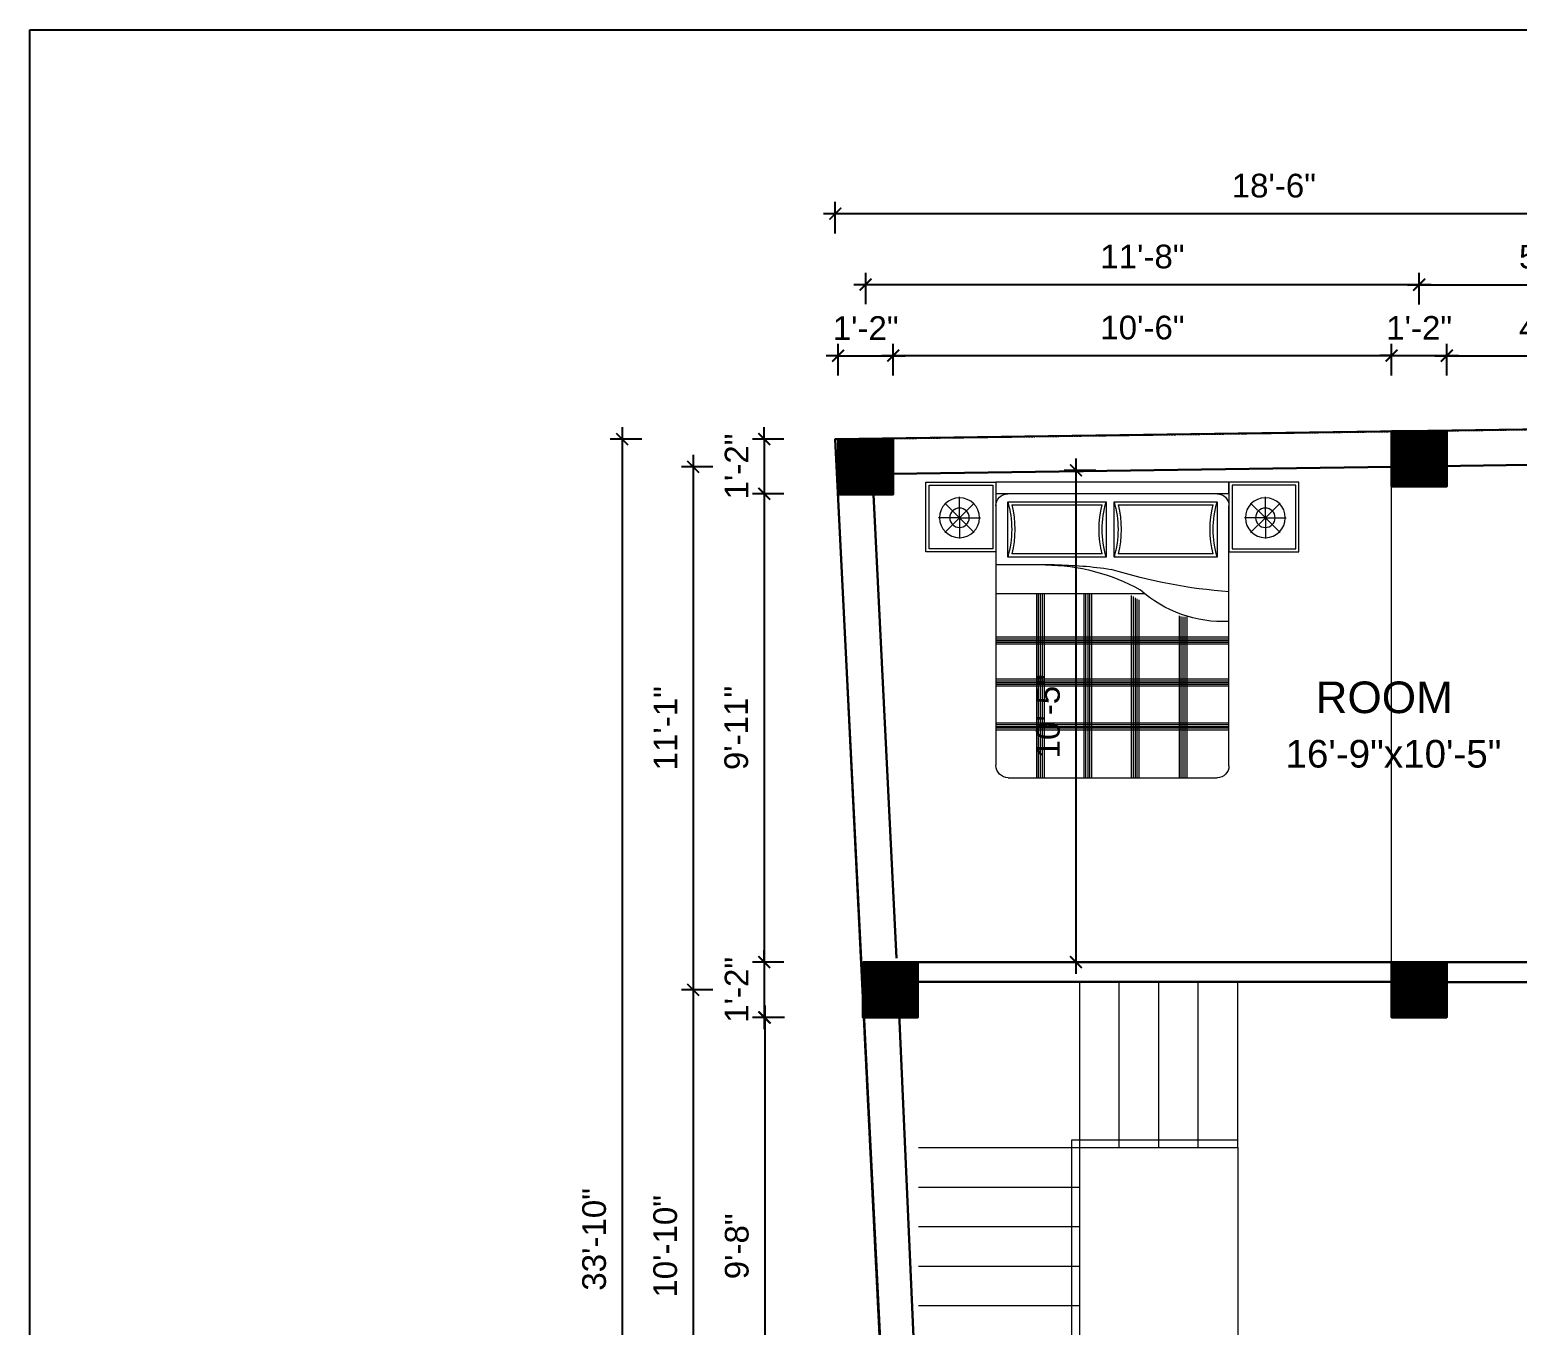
# Model space of a CAD drawing. Header units: inches. Extents: x -6683 to 26091, y -5972 to 4741.
# Drawn here: x 18996.9 to 19373.7, y -2946.9 to -2618.6 of the extents above; entities that cross this region are included whole.
import ezdxf

# ---------------------------------------------------------------- set-up
doc = ezdxf.new("R2010")
doc.units = ezdxf.units.IN
doc.header["$MEASUREMENT"] = 0
doc.linetypes.add('HIDDEN', pattern=[0.375, 0.25, -0.125])
for name, color, linetype, lineweight in [('A-FURN', 9, 'Continuous', 5), ('Dimension-0.13', 114, 'Continuous', 13), ('Door', 205, 'Continuous', 13), ('hatch-.09', 8, 'Continuous', 9), ('Label', 7, 'Continuous', 13), ('stair', 201, 'Continuous', 13), ('Text', 7, 'Continuous', 13), ('WALL', 12, 'Continuous', 30)]:
    doc.layers.add(name, color=color, linetype=linetype, lineweight=lineweight)
doc.layers.add('furniture', color=253, linetype='Continuous')
doc.styles.add('arial 1000', font='arial.ttf')
doc.styles.add('dim', font='arial.ttf', dxfattribs={"height": 7})
doc.styles.get("Standard").update_dxf_attribs({"font": 'arial.ttf'})
doc.dimstyles.new("1-8'", dxfattribs={"dimtxt": 6, "dimasz": 3, "dimexe": 3, "dimexo": 6, "dimgap": 4, "dimtad": 1, "dimdec": 0, "dimzin": 0, "dimdsep": 46, "dimlunit": 4, "dimtxsty": 'arial 1000', "dimblk": 'ARCHTICK', "dimcen": 8, "dimdle": 3, "dimclrt": 7, "dimazin": 0, "dimtfac": 1, "dimtdec": 0, "dimtix": 1, "dimtmove": 2, "dimatfit": 3, "dimfxl": 5, "dimfxlon": 1, "dimarcsym": 0})

# ---------------------------------------------------------------- blocks, each defined once
blk = doc.blocks.new('A$C3AED30AC')
at = {"layer": 'A-FURN', "color": 147, "linetype": 'ByBlock'}
for p, q in [((0, 1532.2), (0, 1982.2)), ((0, 1982.2), (450, 1982.2)), ((450, 1982.2), (1949.6, 1982.2)), ((450, 1982.2), (450, 1532.2)), ((450, 1906), (450, 1982.2)), ((1949.6, 1982.2), (1949.6, 1532.2)), ((2399.6, 1982.2), (1949.6, 1982.2)), ((2399.6, 1532.2), (2399.6, 1982.2)), ((450, 1906), (1949.6, 1906)), ((450, 155.2), (450, 1829.8)), ((1949.6, 1829.8), (1949.6, 159)), ((450, 1532.2), (0, 1532.2)), ((1949.6, 1532.2), (2399.6, 1532.2)), ((1869.6, 79), (526.2, 79))]:
    blk.add_line(p, q, dxfattribs=at)
at = {"layer": 'A-FURN', "color": 8}
for p, q in [((20, 1552.2), (20, 1962.2)), ((20, 1962.2), (430, 1962.2)), ((430, 1962.2), (430, 1552.2)), ((1969.6, 1962.2), (1969.6, 1552.2)), ((2379.6, 1962.2), (1969.6, 1962.2)), ((2379.6, 1552.2), (2379.6, 1962.2)), ((430, 1552.2), (20, 1552.2)), ((1969.6, 1552.2), (2379.6, 1552.2))]:
    blk.add_line(p, q, dxfattribs=at)
at = {"layer": 'A-FURN', "color": 5, "linetype": 'ByBlock'}
for p, q in [((216, 1752.2), (121, 1847.2)), ((216, 1752.2), (216, 1886.6)), ((216, 1752.2), (311.1, 1847.2)), ((526.2, 1855.2), (526.2, 1499.6)), ((1189.3, 1855.2), (526.2, 1855.2)), ((1189.3, 1499.6), (1189.3, 1855.2)), ((1873.4, 1855.2), (1240.1, 1855.2)), ((1240.1, 1855.2), (1240.1, 1499.6)), ((1873.4, 1499.6), (1873.4, 1855.2)), ((2183.6, 1752.2), (2088.5, 1847.2)), ((2183.6, 1752.2), (2183.6, 1886.6)), ((2183.6, 1752.2), (2278.6, 1847.2)), ((216, 1752.2), (81.7, 1752.2)), ((216, 1752.2), (121, 1657.2)), ((216, 1752.2), (216, 1752.2)), ((216, 1752.2), (216, 1752.2)), ((216, 1752.2), (216, 1752.2)), ((216, 1752.2), (350.4, 1752.2)), ((216, 1752.2), (216, 1617.8)), ((216, 1752.2), (311.1, 1657.2)), ((2183.6, 1752.2), (2049.2, 1752.2)), ((2183.6, 1752.2), (2088.5, 1657.2)), ((2183.6, 1752.2), (2317.9, 1752.2)), ((2183.6, 1752.2), (2183.6, 1752.2)), ((2183.6, 1752.2), (2183.6, 1752.2)), ((2183.6, 1752.2), (2183.6, 1752.2)), ((2183.6, 1752.2), (2278.6, 1657.2)), ((2183.6, 1752.2), (2183.6, 1617.8)), ((526.2, 1499.6), (1189.3, 1499.6)), ((1240.1, 1499.6), (1873.4, 1499.6)), ((1573.7, 1448.8), (1949.6, 1448.8)), ((996, 1263.6), (1949.6, 1263.6))]:
    blk.add_line(p, q, dxfattribs=at)
at = {"layer": 'A-FURN', "color": 9}
for p, q in [((1163.2, 1835.2), (552.3, 1835.2)), ((1847.3, 1835.2), (1266.2, 1835.2)), ((552.3, 1519.6), (1163.2, 1519.6)), ((1266.2, 1519.6), (1847.3, 1519.6))]:
    blk.add_line(p, q, dxfattribs=at)
at = {"layer": 'A-FURN', "color": 8, "linetype": 'Continuous'}
for p, q in [((1067, 1245.2), (1067, 79)), ((1079, 1252.8), (1079, 79)), ((1335, 1263.6), (1335, 79)), ((1347, 1263.6), (1347, 79)), ((1359, 1263.6), (1359, 79)), ((1372.1, 1263.6), (1372.1, 79)), ((1384.1, 1263.6), (1384.1, 79)), ((1639.9, 1263.6), (1639.9, 79)), ((1651.9, 1263.6), (1651.9, 79)), ((1663.9, 1263.6), (1663.9, 79)), ((1676.9, 1263.6), (1676.9, 79)), ((1688.9, 1263.6), (1688.9, 79)), ((1029.9, 1223.1), (1029.9, 79)), ((1041.9, 1230), (1041.9, 79)), ((1053.9, 1237.2), (1053.9, 79)), ((722, 1114.6), (722, 79)), ((734, 1114.6), (734, 79)), ((746, 1114.6), (746, 79)), ((759.1, 1117.1), (759.1, 79)), ((771.1, 1120.2), (771.1, 79)), ((450, 983.2), (1949.6, 983.2)), ((450, 971.2), (1949.6, 971.2)), ((450, 959.2), (1949.6, 959.2)), ((450, 949.8), (1949.6, 949.8)), ((450, 937.8), (1949.6, 937.8)), ((450, 713), (1949.6, 713)), ((450, 701), (1949.6, 701)), ((450, 689), (1949.6, 689)), ((450, 679.6), (1949.6, 679.6)), ((450, 667.6), (1949.6, 667.6)), ((450, 431.1), (1949.6, 431.1)), ((450, 419.1), (1949.6, 419.1)), ((450, 407.1), (1949.6, 407.1)), ((450, 397.7), (1949.6, 397.7)), ((450, 385.7), (1949.6, 385.7))]:
    blk.add_line(p, q, dxfattribs=at)
at = {"layer": 'A-FURN', "color": 5, "linetype": 'ByBlock'}
for centre, radius in [((216, 1752.2), 128.5), ((2183.6, 1752.2), 128.5), ((216, 1752.2), 62.8), ((2183.6, 1752.2), 62.8)]:
    blk.add_circle(centre, radius, dxfattribs=at)
at = {"layer": 'A-FURN', "color": 147, "linetype": 'ByBlock'}
for centre, radius, start, end in [((526.2, 1829.8), 76.2, 90, 180), ((1873.4, 1829.8), 76.2, 0, 90), ((526.2, 155.2), 76.2, 180, 270), ((1869.6, 159), 80, 270, 0)]:
    blk.add_arc(centre, radius, start, end, dxfattribs=at)
at = {"layer": 'A-FURN', "color": 5, "linetype": 'ByBlock'}
for centre, radius, start, end in [((-83.4, 1677.4), 635, 343.7398, 16.2602), ((1798.9, 1677.4), 635, 163.73979, 196.26021), ((630.5, 1677.4), 635, 343.7398, 16.2602), ((2483, 1677.4), 635, 163.73979, 196.26021), ((1638.5, 177.4), 1271.4, 90.35642, 119.03891), ((1572.9, -870.3), 2319.1, 89.98014, 99.03119), ((193.9, 4688.5), 3422.4, 274.28895, 287.24996), ((485.1, 1886.5), 802.9, 267.49694, 311.91323)]:
    blk.add_arc(centre, radius, start, end, dxfattribs=at)
at = {"layer": 'A-FURN', "color": 9}
for centre, start, end in [((-83.4, 1677.4), 346.05939, 13.94061), ((1798.9, 1677.4), 166.05939, 193.94061), ((630.5, 1677.4), 346.05939, 13.94061), ((2483, 1677.4), 166.05939, 193.94061)]:
    blk.add_arc(centre, 655, start, end, dxfattribs=at)
blk = doc.blocks.new('_ArchTick')
at = {"color": 0, "const_width": 0.15}
blk.add_lwpolyline([(-0.5, -0.5), (0.5, 0.5)], dxfattribs=at)
blk = doc.blocks.new('*D298')
at = {"layer": 'Defpoints', "color": 0, "transparency": 16777216}
for p in [(19215.65, -2701.21), (19201.65, -2722.35), (19215.65, -2722.35)]:
    blk.add_point(p, dxfattribs=at)
at = {"layer": 'Dimension-0.13', "color": 0, "lineweight": -2, "transparency": 16777216}
for p, q in [((19201.65, -2701.21), (19198.65, -2701.21)), ((19201.65, -2706.21), (19201.65, -2698.21)), ((19201.65, -2701.21), (19215.65, -2701.21)), ((19215.65, -2706.21), (19215.65, -2698.21)), ((19215.65, -2701.21), (19218.65, -2701.21))]:
    blk.add_line(p, q, dxfattribs=at)
at = {"layer": 'Dimension-0.13', "color": 0, "lineweight": -2, "transparency": 16777216, "xscale": 3, "yscale": 3, "zscale": 3}
blk.add_blockref('_ArchTick', (19201.65, -2701.21), dxfattribs=at)
at = {"layer": 'Dimension-0.13', "color": 0, "lineweight": -2, "transparency": 16777216, "xscale": 3, "yscale": 3, "zscale": 3, "rotation": 180}
blk.add_blockref('_ArchTick', (19215.65, -2701.21), dxfattribs=at)
at = {"layer": 'Dimension-0.13', "color": 7, "transparency": 16777216, "insert": (19208.65, -2694.2), "char_height": 6, "attachment_point": 5, "style": 'arial 1000'}
blk.add_mtext('1\'-2"', dxfattribs=at)
blk = doc.blocks.new('*D299')
at = {"layer": 'Defpoints', "color": 0, "transparency": 16777216}
for p in [(19348.85, -2683.18), (19208.65, -2722.35), (19348.85, -2720.36)]:
    blk.add_point(p, dxfattribs=at)
at = {"layer": 'Dimension-0.13', "color": 0, "lineweight": -2, "transparency": 16777216}
for p, q in [((19208.65, -2688.18), (19208.65, -2680.18)), ((19348.85, -2688.18), (19348.85, -2680.18)), ((19205.65, -2683.18), (19351.85, -2683.18))]:
    blk.add_line(p, q, dxfattribs=at)
at = {"layer": 'Dimension-0.13', "color": 0, "lineweight": -2, "transparency": 16777216, "xscale": 3, "yscale": 3, "zscale": 3, "rotation": 180}
blk.add_blockref('_ArchTick', (19208.65, -2683.18), dxfattribs=at)
at = {"layer": 'Dimension-0.13', "color": 0, "lineweight": -2, "transparency": 16777216, "xscale": 3, "yscale": 3, "zscale": 3}
blk.add_blockref('_ArchTick', (19348.85, -2683.18), dxfattribs=at)
at = {"layer": 'Dimension-0.13', "color": 7, "transparency": 16777216, "insert": (19278.75, -2676.11), "char_height": 6, "attachment_point": 5, "style": 'arial 1000'}
blk.add_mtext('11\'-8"', dxfattribs=at)
blk = doc.blocks.new('*D300')
at = {"layer": 'Defpoints', "color": 0, "transparency": 16777216}
for p in [(19423.11, -2665.21), (19423.11, -2719.21), (19200.96, -2722.35)]:
    blk.add_point(p, dxfattribs=at)
at = {"layer": 'Dimension-0.13', "color": 0, "lineweight": -2, "transparency": 16777216}
for p, q in [((19200.96, -2670.21), (19200.96, -2662.21)), ((19423.11, -2670.21), (19423.11, -2662.21)), ((19197.96, -2665.21), (19426.11, -2665.21))]:
    blk.add_line(p, q, dxfattribs=at)
at = {"layer": 'Dimension-0.13', "color": 0, "lineweight": -2, "transparency": 16777216, "xscale": 3, "yscale": 3, "zscale": 3, "rotation": 180}
blk.add_blockref('_ArchTick', (19200.96, -2665.21), dxfattribs=at)
at = {"layer": 'Dimension-0.13', "color": 0, "lineweight": -2, "transparency": 16777216, "xscale": 3, "yscale": 3, "zscale": 3}
blk.add_blockref('_ArchTick', (19423.11, -2665.21), dxfattribs=at)
at = {"layer": 'Dimension-0.13', "color": 7, "transparency": 16777216, "insert": (19312.03, -2658.15), "char_height": 6, "attachment_point": 5, "style": 'arial 1000'}
blk.add_mtext('18\'-6"', dxfattribs=at)
blk = doc.blocks.new('*D301')
at = {"layer": 'Defpoints', "color": 0, "transparency": 16777216}
for p in [(19200.96, -2722.35), (19182.96, -2736.19), (19201.65, -2736.19)]:
    blk.add_point(p, dxfattribs=at)
at = {"layer": 'Dimension-0.13', "color": 0, "lineweight": -2, "transparency": 16777216}
for p, q in [((19182.96, -2722.35), (19182.96, -2719.35)), ((19187.96, -2722.35), (19179.96, -2722.35)), ((19182.96, -2722.35), (19182.96, -2736.19)), ((19187.96, -2736.19), (19179.96, -2736.19)), ((19182.96, -2736.19), (19182.96, -2739.19))]:
    blk.add_line(p, q, dxfattribs=at)
at = {"layer": 'Dimension-0.13', "color": 0, "lineweight": -2, "transparency": 16777216, "xscale": 3, "yscale": 3, "zscale": 3}
for p, rotation in [((19182.96, -2722.35), 270), ((19182.96, -2736.19), 90)]:
    blk.add_blockref('_ArchTick', p, dxfattribs=dict(at, rotation=rotation))
at = {"layer": 'Dimension-0.13', "color": 7, "transparency": 16777216, "insert": (19175.95, -2729.27), "char_height": 6, "attachment_point": 5, "rotation": 90, "style": 'arial 1000'}
blk.add_mtext('1\'-2"', dxfattribs=at)
blk = doc.blocks.new('*D302')
at = {"layer": 'Defpoints', "color": 0, "transparency": 16777216}
for p in [(19201.65, -2729.35), (19164.96, -2861.86), (19207.89, -2861.86)]:
    blk.add_point(p, dxfattribs=at)
at = {"layer": 'Dimension-0.13', "color": 0, "lineweight": -2, "transparency": 16777216}
for p, q in [((19164.96, -2726.35), (19164.96, -2864.86)), ((19169.96, -2729.35), (19161.96, -2729.35)), ((19169.96, -2861.86), (19161.96, -2861.86))]:
    blk.add_line(p, q, dxfattribs=at)
at = {"layer": 'Dimension-0.13', "color": 0, "lineweight": -2, "transparency": 16777216, "xscale": 3, "yscale": 3, "zscale": 3}
for p, rotation in [((19164.96, -2729.35), 90), ((19164.96, -2861.86), 270)]:
    blk.add_blockref('_ArchTick', p, dxfattribs=dict(at, rotation=rotation))
at = {"layer": 'Dimension-0.13', "color": 7, "transparency": 16777216, "insert": (19157.95, -2795.6), "char_height": 6, "attachment_point": 5, "rotation": 90, "style": 'arial 1000'}
blk.add_mtext('11\'-1"', dxfattribs=at)
blk = doc.blocks.new('*D303')
at = {"layer": 'Defpoints', "color": 0, "transparency": 16777216}
for p in [(19201.65, -2722.35), (19146.96, -3127.86), (19220.94, -3127.86)]:
    blk.add_point(p, dxfattribs=at)
at = {"layer": 'Dimension-0.13', "color": 0, "lineweight": -2, "transparency": 16777216}
for p, q in [((19146.96, -2719.35), (19146.96, -3130.86)), ((19151.96, -2722.35), (19143.96, -2722.35)), ((19151.96, -3127.86), (19143.96, -3127.86))]:
    blk.add_line(p, q, dxfattribs=at)
at = {"layer": 'Dimension-0.13', "color": 0, "lineweight": -2, "transparency": 16777216, "xscale": 3, "yscale": 3, "zscale": 3}
for p, rotation in [((19146.96, -2722.35), 90), ((19146.96, -3127.86), 270)]:
    blk.add_blockref('_ArchTick', p, dxfattribs=dict(at, rotation=rotation))
at = {"layer": 'Dimension-0.13', "color": 7, "transparency": 16777216, "insert": (19139.9, -2925.1), "char_height": 6, "attachment_point": 5, "rotation": 90, "style": 'arial 1000'}
blk.add_mtext('33\'-10"', dxfattribs=at)
blk = doc.blocks.new('*D313')
at = {"layer": 'Defpoints', "color": 0, "transparency": 16777216}
for p in [(19341.85, -2701.18), (19215.65, -2722.35), (19341.85, -2720.36)]:
    blk.add_point(p, dxfattribs=at)
at = {"layer": 'Dimension-0.13', "color": 0, "lineweight": -2, "transparency": 16777216}
for p, q in [((19212.65, -2701.18), (19344.85, -2701.18)), ((19215.65, -2706.18), (19215.65, -2698.18)), ((19341.85, -2706.18), (19341.85, -2698.18))]:
    blk.add_line(p, q, dxfattribs=at)
at = {"layer": 'Dimension-0.13', "color": 0, "lineweight": -2, "transparency": 16777216, "xscale": 3, "yscale": 3, "zscale": 3, "rotation": 180}
blk.add_blockref('_ArchTick', (19215.65, -2701.18), dxfattribs=at)
at = {"layer": 'Dimension-0.13', "color": 0, "lineweight": -2, "transparency": 16777216, "xscale": 3, "yscale": 3, "zscale": 3}
blk.add_blockref('_ArchTick', (19341.85, -2701.18), dxfattribs=at)
at = {"layer": 'Dimension-0.13', "color": 7, "transparency": 16777216, "insert": (19278.75, -2694.11), "char_height": 6, "attachment_point": 5, "style": 'arial 1000'}
blk.add_mtext('10\'-6"', dxfattribs=at)
blk = doc.blocks.new('*D314')
at = {"layer": 'Defpoints', "color": 0, "transparency": 16777216}
for p in [(19355.85, -2701.18), (19341.85, -2720.36), (19355.85, -2720.36)]:
    blk.add_point(p, dxfattribs=at)
at = {"layer": 'Dimension-0.13', "color": 0, "lineweight": -2, "transparency": 16777216}
for p, q in [((19341.85, -2701.18), (19338.85, -2701.18)), ((19341.85, -2706.18), (19341.85, -2698.18)), ((19341.85, -2701.18), (19355.85, -2701.18)), ((19355.85, -2706.18), (19355.85, -2698.18)), ((19355.85, -2701.18), (19358.85, -2701.18))]:
    blk.add_line(p, q, dxfattribs=at)
at = {"layer": 'Dimension-0.13', "color": 0, "lineweight": -2, "transparency": 16777216, "xscale": 3, "yscale": 3, "zscale": 3}
blk.add_blockref('_ArchTick', (19341.85, -2701.18), dxfattribs=at)
at = {"layer": 'Dimension-0.13', "color": 0, "lineweight": -2, "transparency": 16777216, "xscale": 3, "yscale": 3, "zscale": 3, "rotation": 180}
blk.add_blockref('_ArchTick', (19355.85, -2701.18), dxfattribs=at)
at = {"layer": 'Dimension-0.13', "color": 7, "transparency": 16777216, "insert": (19348.85, -2694.16), "char_height": 6, "attachment_point": 5, "style": 'arial 1000'}
blk.add_mtext('1\'-2"', dxfattribs=at)
blk = doc.blocks.new('*D315')
at = {"layer": 'Defpoints', "color": 0, "transparency": 16777216}
for p in [(19409.11, -2701.21), (19409.11, -2719.21), (19355.85, -2720.36)]:
    blk.add_point(p, dxfattribs=at)
at = {"layer": 'Dimension-0.13', "color": 0, "lineweight": -2, "transparency": 16777216}
for p, q in [((19352.85, -2701.21), (19412.11, -2701.21)), ((19355.85, -2706.21), (19355.85, -2698.21)), ((19409.11, -2706.21), (19409.11, -2698.21))]:
    blk.add_line(p, q, dxfattribs=at)
at = {"layer": 'Dimension-0.13', "color": 0, "lineweight": -2, "transparency": 16777216, "xscale": 3, "yscale": 3, "zscale": 3, "rotation": 180}
blk.add_blockref('_ArchTick', (19355.85, -2701.21), dxfattribs=at)
at = {"layer": 'Dimension-0.13', "color": 0, "lineweight": -2, "transparency": 16777216, "xscale": 3, "yscale": 3, "zscale": 3}
blk.add_blockref('_ArchTick', (19409.11, -2701.21), dxfattribs=at)
at = {"layer": 'Dimension-0.13', "color": 7, "transparency": 16777216, "insert": (19382.48, -2694.16), "char_height": 6, "attachment_point": 5, "style": 'arial 1000'}
blk.add_mtext('4\'-5"', dxfattribs=at)
blk = doc.blocks.new('*D317')
at = {"layer": 'Defpoints', "color": 0, "transparency": 16777216}
for p in [(19416.11, -2683.21), (19416.11, -2719.21), (19348.85, -2720.36)]:
    blk.add_point(p, dxfattribs=at)
at = {"layer": 'Dimension-0.13', "color": 0, "lineweight": -2, "transparency": 16777216}
for p, q in [((19348.85, -2688.21), (19348.85, -2680.21)), ((19416.11, -2688.21), (19416.11, -2680.21)), ((19345.85, -2683.21), (19419.11, -2683.21))]:
    blk.add_line(p, q, dxfattribs=at)
at = {"layer": 'Dimension-0.13', "color": 0, "lineweight": -2, "transparency": 16777216, "xscale": 3, "yscale": 3, "zscale": 3, "rotation": 180}
blk.add_blockref('_ArchTick', (19348.85, -2683.21), dxfattribs=at)
at = {"layer": 'Dimension-0.13', "color": 0, "lineweight": -2, "transparency": 16777216, "xscale": 3, "yscale": 3, "zscale": 3}
blk.add_blockref('_ArchTick', (19416.11, -2683.21), dxfattribs=at)
at = {"layer": 'Dimension-0.13', "color": 7, "transparency": 16777216, "insert": (19382.48, -2676.16), "char_height": 6, "attachment_point": 5, "style": 'arial 1000'}
blk.add_mtext('5\'-7"', dxfattribs=at)
blk = doc.blocks.new('*D318')
at = {"layer": 'Defpoints', "color": 0, "transparency": 16777216}
for p in [(19201.65, -2736.19), (19182.96, -2854.86), (19207.89, -2854.86)]:
    blk.add_point(p, dxfattribs=at)
at = {"layer": 'Dimension-0.13', "color": 0, "lineweight": -2, "transparency": 16777216}
for p, q in [((19182.96, -2733.19), (19182.96, -2857.86)), ((19187.96, -2736.19), (19179.96, -2736.19)), ((19187.96, -2854.86), (19179.96, -2854.86))]:
    blk.add_line(p, q, dxfattribs=at)
at = {"layer": 'Dimension-0.13', "color": 0, "lineweight": -2, "transparency": 16777216, "xscale": 3, "yscale": 3, "zscale": 3}
for p, rotation in [((19182.96, -2736.19), 90), ((19182.96, -2854.86), 270)]:
    blk.add_blockref('_ArchTick', p, dxfattribs=dict(at, rotation=rotation))
at = {"layer": 'Dimension-0.13', "color": 7, "transparency": 16777216, "insert": (19175.9, -2795.52), "char_height": 6, "attachment_point": 5, "rotation": 90, "style": 'arial 1000'}
blk.add_mtext('9\'-11"', dxfattribs=at)
blk = doc.blocks.new('*D319')
at = {"layer": 'Defpoints', "color": 0, "transparency": 16777216}
for p in [(19207.89, -2854.86), (19182.96, -2868.86), (19208.26, -2868.86)]:
    blk.add_point(p, dxfattribs=at)
at = {"layer": 'Dimension-0.13', "color": 0, "lineweight": -2, "transparency": 16777216}
for p, q in [((19182.96, -2854.86), (19182.96, -2851.86)), ((19187.96, -2854.86), (19179.96, -2854.86)), ((19182.96, -2854.86), (19182.96, -2868.86)), ((19187.96, -2868.86), (19179.96, -2868.86)), ((19182.96, -2868.86), (19182.96, -2871.86))]:
    blk.add_line(p, q, dxfattribs=at)
at = {"layer": 'Dimension-0.13', "color": 0, "lineweight": -2, "transparency": 16777216, "xscale": 3, "yscale": 3, "zscale": 3}
for p, rotation in [((19182.96, -2854.86), 270), ((19182.96, -2868.86), 90)]:
    blk.add_blockref('_ArchTick', p, dxfattribs=dict(at, rotation=rotation))
at = {"layer": 'Dimension-0.13', "color": 7, "transparency": 16777216, "insert": (19175.95, -2861.86), "char_height": 6, "attachment_point": 5, "rotation": 90, "style": 'arial 1000'}
blk.add_mtext('1\'-2"', dxfattribs=at)
blk = doc.blocks.new('*D320')
at = {"layer": 'Defpoints', "color": 0, "transparency": 16777216}
for p in [(19208.26, -2868.86), (19183.09, -2984.86), (19214.04, -2984.86)]:
    blk.add_point(p, dxfattribs=at)
at = {"layer": 'Dimension-0.13', "color": 0, "lineweight": -2, "transparency": 16777216}
for p, q in [((19183.09, -2865.86), (19183.09, -2987.86)), ((19188.09, -2868.86), (19180.09, -2868.86)), ((19188.09, -2984.86), (19180.09, -2984.86))]:
    blk.add_line(p, q, dxfattribs=at)
at = {"layer": 'Dimension-0.13', "color": 0, "lineweight": -2, "transparency": 16777216, "xscale": 3, "yscale": 3, "zscale": 3}
for p, rotation in [((19183.09, -2868.86), 90), ((19183.09, -2984.86), 270)]:
    blk.add_blockref('_ArchTick', p, dxfattribs=dict(at, rotation=rotation))
at = {"layer": 'Dimension-0.13', "color": 7, "transparency": 16777216, "insert": (19176.03, -2926.86), "char_height": 6, "attachment_point": 5, "rotation": 90, "style": 'arial 1000'}
blk.add_mtext('9\'-8"', dxfattribs=at)
blk = doc.blocks.new('*D327')
at = {"layer": 'Defpoints', "color": 0, "transparency": 16777216}
for p in [(19207.89, -2861.86), (19164.96, -2991.86), (19214.04, -2991.86)]:
    blk.add_point(p, dxfattribs=at)
at = {"layer": 'Dimension-0.13', "color": 0, "lineweight": -2, "transparency": 16777216}
for p, q in [((19164.96, -2858.86), (19164.96, -2994.86)), ((19169.96, -2861.86), (19161.96, -2861.86)), ((19169.96, -2991.86), (19161.96, -2991.86))]:
    blk.add_line(p, q, dxfattribs=at)
at = {"layer": 'Dimension-0.13', "color": 0, "lineweight": -2, "transparency": 16777216, "xscale": 3, "yscale": 3, "zscale": 3}
for p, rotation in [((19164.96, -2861.86), 90), ((19164.96, -2991.86), 270)]:
    blk.add_blockref('_ArchTick', p, dxfattribs=dict(at, rotation=rotation))
at = {"layer": 'Dimension-0.13', "color": 7, "transparency": 16777216, "insert": (19157.9, -2926.86), "char_height": 6, "attachment_point": 5, "rotation": 90, "style": 'arial 1000'}
blk.add_mtext('10\'-10"', dxfattribs=at)
blk = doc.blocks.new('*D329')
at = {"layer": 'Defpoints', "color": 0, "transparency": 16777216}
for p in [(19278.75, -2730.25), (19261.91, -2854.86), (19278.75, -2854.86)]:
    blk.add_point(p, dxfattribs=at)
at = {"layer": 'Door', "color": 0, "lineweight": -2, "transparency": 16777216}
for p, q in [((19261.91, -2727.25), (19261.91, -2857.86)), ((19266.91, -2730.25), (19258.91, -2730.25)), ((19266.91, -2854.86), (19258.91, -2854.86))]:
    blk.add_line(p, q, dxfattribs=at)
at = {"layer": 'Door', "color": 0, "lineweight": -2, "transparency": 16777216, "xscale": 3, "yscale": 3, "zscale": 3}
for p, rotation in [((19261.91, -2730.25), 90), ((19261.91, -2854.86), 270)]:
    blk.add_blockref('_ArchTick', p, dxfattribs=dict(at, rotation=rotation))
at = {"layer": 'Door', "color": 7, "transparency": 16777216, "insert": (19254.85, -2792.55), "char_height": 6, "attachment_point": 5, "rotation": 90, "style": 'arial 1000'}
blk.add_mtext('10\'-5"', dxfattribs=at)

msp = doc.modelspace()

# ---------------------------------------------------------------- hatches: boundary and pattern name
at = {"layer": 'hatch-.09'}
h = msp.add_hatch(dxfattribs=at)
h.set_pattern_fill('ANSI31', color=256)
h.set_pattern_definition([(45, (3769.26397, -3012.48822), (-0.0883883476, 0.0883883476), [])])
h.paths.add_polyline_path([(19215.65, -2722.35), (19201.65, -2722.35), (19201.65, -2736.35), (19215.65, -2736.35)])
h = msp.add_hatch(dxfattribs=at)
h.set_pattern_fill('ANSI31', color=256)
h.set_pattern_definition([(45, (3909.45818, -3010.49679), (-0.0883883476, 0.0883883476), [])])
h.paths.add_polyline_path([(19355.85, -2720.36), (19341.85, -2720.36), (19341.85, -2734.36), (19355.85, -2734.36)])
h = msp.add_hatch(dxfattribs=at)
h.set_pattern_fill('ANSI31', color=256)
h.set_pattern_definition([(45, (3775.49617, -3144.99647), (-0.0883883476, 0.0883883476), [])])
h.paths.add_polyline_path([(19221.89, -2854.86), (19207.89, -2854.86), (19207.89, -2868.86), (19221.89, -2868.86)])
h = msp.add_hatch(dxfattribs=at)
h.set_pattern_fill('ANSI31', color=256)
h.set_pattern_definition([(45, (3909.45818, -3144.99647), (-0.0883883476, 0.0883883476), [])])
h.paths.add_polyline_path([(19355.85, -2854.86), (19341.85, -2854.86), (19341.85, -2868.86), (19355.85, -2868.86)])

# ---------------------------------------------------------------- linework, layer by layer
at = {"linetype": 'HIDDEN', "ltscale": 0.5}
msp.add_lwpolyline([(19200.96, -2722.35), (19423.11, -2719.21), (19590.17, -3127.86), (19220.94, -3127.86), (19200.96, -2722.35)], dxfattribs=at)
at = {"layer": 'Defpoints'}
msp.add_lwpolyline([(18996.92, -2618.62), (22208.29, -2618.62), (22208.29, -3336.45), (18996.92, -3336.45)], close=True, dxfattribs=at)
msp.add_lwpolyline([(19531.71, -2984.86), (19478.56, -2984.86), (19478.56, -2854.86), (19423.11, -2854.86), (19423.11, -2719.21), (19200.96, -2722.35), (19220.94, -3127.86), (19531.71, -3127.86), (19531.71, -2984.86)], dxfattribs=at)
at = {"layer": 'Door'}
for p, q in [((19341.85, -2854.86), (19341.85, -2734.36)), ((19302.9, -2901.86), (19302.9, -2951.86))]:
    msp.add_line(p, q, dxfattribs=at)
at = {"layer": 'hatch-.09'}
msp.add_line((19423.11, -2719.21), (19200.96, -2722.35), dxfattribs=at)
at = {"layer": 'stair', "linetype": 'ByBlock', "ltscale": 5}
for p, q in [((19262.9, -2993.86), (19262.9, -2859.86)), ((19272.9, -2901.86), (19272.9, -2859.86)), ((19282.9, -2901.86), (19282.9, -2859.86)), ((19292.9, -2901.86), (19292.9, -2859.86)), ((19302.9, -2901.86), (19302.9, -2859.86)), ((19260.9, -2899.86), (19302.9, -2899.86)), ((19260.9, -2953.86), (19260.9, -2899.86)), ((19222.02, -2901.86), (19302.9, -2901.86)), ((19222.02, -2911.86), (19262.9, -2911.86)), ((19222.02, -2921.86), (19262.9, -2921.86)), ((19222.02, -2931.86), (19262.9, -2931.86)), ((19222.02, -2941.86), (19262.9, -2941.86))]:
    msp.add_line(p, q, dxfattribs=at)
at = {"layer": 'WALL'}
for p, q in [((19214.04, -2984.86), (19200.96, -2722.35)), ((19341.85, -2729.36), (19215.65, -2731.14)), ((19409.11, -2728.41), (19353.6, -2729.19)), ((19216.45, -2853.86), (19210.66, -2736.35)), ((19353.6, -2854.86), (19216.65, -2854.86)), ((19341.85, -2859.86), (19221.89, -2859.86)), ((19222.33, -2984.86), (19217.12, -2867.86))]:
    msp.add_line(p, q, dxfattribs=at)
for points in [[(19201.65, -2722.35), (19215.65, -2722.35), (19215.65, -2736.35), (19201.65, -2736.35)], [(19341.85, -2720.36), (19355.85, -2720.36), (19355.85, -2734.36), (19341.85, -2734.36)], [(19207.89, -2854.86), (19221.89, -2854.86), (19221.89, -2868.86), (19207.89, -2868.86)], [(19341.85, -2854.86), (19355.85, -2854.86), (19355.85, -2868.86), (19341.85, -2868.86)], [(19355.85, -2854.86), (19378.11, -2854.86), (19378.11, -2859.9), (19355.85, -2859.9)]]:
    msp.add_lwpolyline(points, close=True, dxfattribs=at)

# ---------------------------------------------------------------- block references
at = {"layer": 'furniture', "xscale": -0.03937007859349251, "yscale": 0.03937007859349251, "zscale": 0.03937007859349251}
msp.add_blockref('A$C3AED30AC', (19318.39, -2811.25), dxfattribs=at)

# ---------------------------------------------------------------- texts
at = {"layer": 'Label', "color": 5, "linetype": 'ByBlock', "insert": (19339.99, -2783.76), "char_height": 8, "width": 88.4068, "attachment_point": 2, "style": 'dim'}
msp.add_mtext('ROOM', dxfattribs=at)
at = {"layer": 'Text', "insert": (19342.34, -2798.56), "char_height": 7, "width": 440.957, "attachment_point": 2}
msp.add_mtext('16\'-9"x10\'-5"', dxfattribs=at)

# ---------------------------------------------------------------- dimensions: what is measured, and where the dimension line sits
at = {"layer": 'Dimension-0.13'}
for base, p1, p2, picture, middle in [((19423.11, -2665.21), (19200.96, -2722.35), (19423.11, -2719.21), '*D300', (19312.03, -2658.15)), ((19348.85, -2683.18), (19208.65, -2722.35), (19348.85, -2720.36), '*D299', (19278.75, -2676.11)), ((19416.11, -2683.21), (19348.85, -2720.36), (19416.11, -2719.21), '*D317', (19382.48, -2676.16)), ((19215.65, -2701.21), (19201.65, -2722.35), (19215.65, -2722.35), '*D298', (19208.65, -2694.2)), ((19341.85, -2701.18), (19215.65, -2722.35), (19341.85, -2720.36), '*D313', (19278.75, -2694.11)), ((19355.85, -2701.18), (19341.85, -2720.36), (19355.85, -2720.36), '*D314', (19348.85, -2694.16)), ((19409.11, -2701.21), (19355.85, -2720.36), (19409.11, -2719.21), '*D315', (19382.48, -2694.16))]:
    dim = msp.add_linear_dim(base=base, p1=p1, p2=p2, dimstyle="1-8'", dxfattribs=at)
    dim.commit()
    dim.dimension.update_dxf_attribs({"geometry": picture, "text_midpoint": middle})
for base, p1, p2, picture, middle in [((19146.96, -3127.86), (19201.65, -2722.35), (19220.94, -3127.86), '*D303', (19139.9, -2925.1)), ((19182.96, -2736.19), (19200.96, -2722.35), (19201.65, -2736.19), '*D301', (19175.95, -2729.27)), ((19164.96, -2861.86), (19201.65, -2729.35), (19207.89, -2861.86), '*D302', (19157.95, -2795.6)), ((19182.96, -2854.86), (19201.65, -2736.19), (19207.89, -2854.86), '*D318', (19175.9, -2795.52)), ((19182.96, -2868.86), (19207.89, -2854.86), (19208.26, -2868.86), '*D319', (19175.95, -2861.86)), ((19164.96, -2991.86), (19207.89, -2861.86), (19214.04, -2991.86), '*D327', (19157.9, -2926.86)), ((19183.09, -2984.86), (19208.26, -2868.86), (19214.04, -2984.86), '*D320', (19176.03, -2926.86))]:
    dim = msp.add_linear_dim(base=base, p1=p1, p2=p2, angle=90, dimstyle="1-8'", dxfattribs=at)
    dim.commit()
    dim.dimension.update_dxf_attribs({"geometry": picture, "text_midpoint": middle})
at = {"layer": 'Door'}
dim = msp.add_linear_dim(base=(19261.91, -2854.86), p1=(19278.75, -2730.25), p2=(19278.75, -2854.86), angle=90, dimstyle="1-8'", dxfattribs=at)
dim.commit()
dim.dimension.update_dxf_attribs({"geometry": '*D329', "text_midpoint": (19254.85, -2792.55)})

doc.saveas('drawing.dxf')
